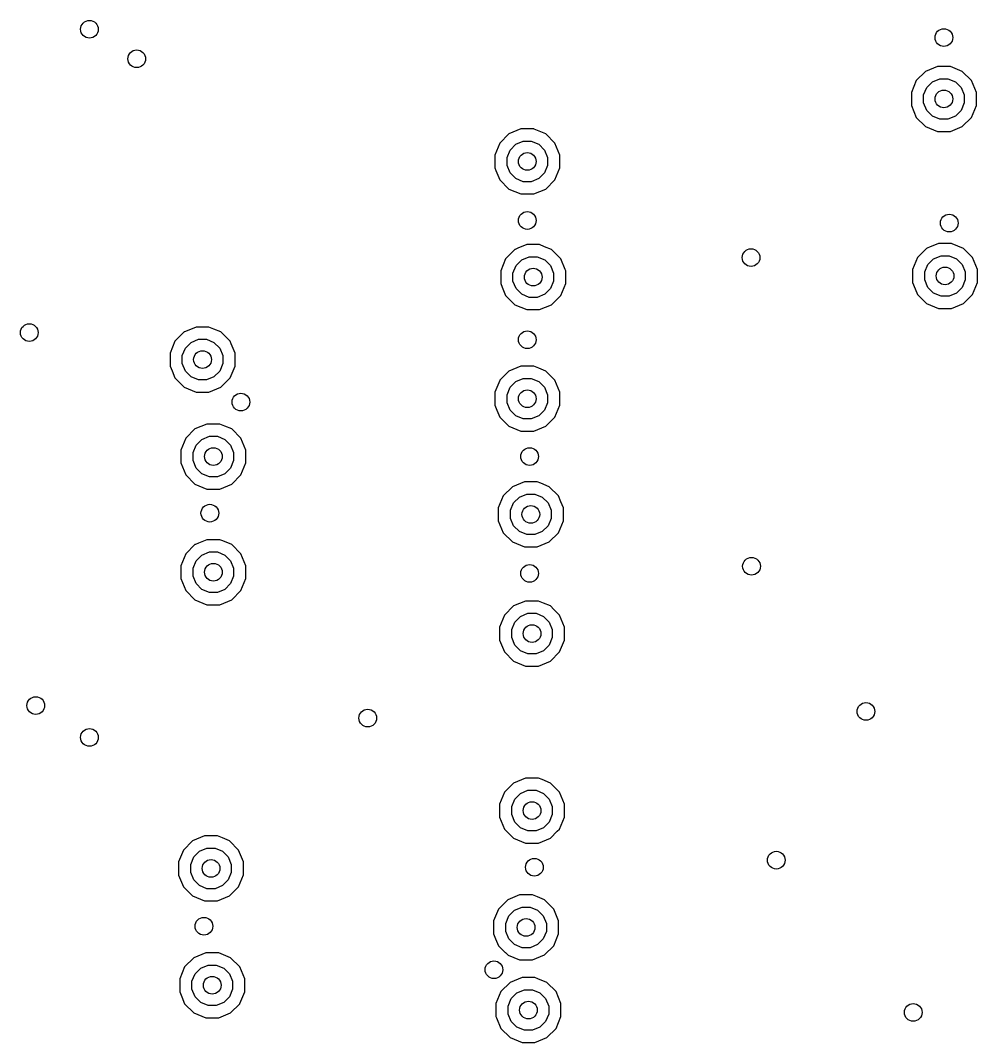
# Model space of a CAD drawing. Extents: x 114.9 to 199.6, y -137.1 to -76.7.
# Drawn here: x 178.35 to 186.47, y -116.18 to -107.51 of the extents above; entities that cross this region are included whole.
import ezdxf

# ---------------------------------------------------------------- set-up
doc = ezdxf.new("R2010")
doc.units = 0
doc.layers.add('BLACK', color=7, linetype='CONTINUOUS')

msp = doc.modelspace()

# ---------------------------------------------------------------- linework, layer by layer
at = {"layer": 'BLACK', "linetype": 'CONTINUOUS'}
for p, q in [((186.125198, -107.9045), (186.02394, -107.946444)), ((186.1252, -107.9045), (186.125198, -107.9045)), ((186.2348, -107.9045), (186.1252, -107.9045)), ((186.234801, -107.9045), (186.2348, -107.9045)), ((186.276744, -107.921874), (186.234801, -107.9045)), ((186.02394, -107.946444), (185.946444, -108.02394)), ((186.336058, -107.946443), (186.276744, -107.921874)), ((186.336059, -107.946444), (186.336058, -107.946443)), ((186.336061, -107.946445), (186.336059, -107.946444)), ((186.413555, -108.023939), (186.336061, -107.946445)), ((185.946444, -108.02394), (185.9045, -108.125198)), ((186.008363, -108.145859), (186.034493, -108.082775)), ((186.034493, -108.082775), (186.082775, -108.034493)), ((186.082775, -108.034493), (186.145859, -108.008363)), ((186.145859, -108.008363), (186.214141, -108.008363)), ((186.214141, -108.008363), (186.277225, -108.034493)), ((186.277225, -108.034493), (186.325507, -108.082775)), ((186.325507, -108.082775), (186.351637, -108.145859)), ((186.413555, -108.02394), (186.413555, -108.023939)), ((186.413557, -108.023942), (186.413555, -108.02394)), ((186.4555, -108.1252), (186.413557, -108.023942)), ((185.9045, -108.125198), (185.9045, -108.1252)), ((185.9045, -108.1252), (185.9045, -108.2348)), ((186.008363, -108.214141), (186.008363, -108.145859)), ((186.351637, -108.145859), (186.351637, -108.214141)), ((186.4555, -108.195198), (186.4555, -108.1252)), ((185.9045, -108.2348), (185.946443, -108.336058)), ((186.034493, -108.277225), (186.008363, -108.214141)), ((186.351637, -108.214141), (186.325507, -108.277225)), ((186.413557, -108.336058), (186.4555, -108.2348)), ((186.4555, -108.2348), (186.4555, -108.195198)), ((185.946443, -108.336058), (185.946444, -108.336059)), ((185.946444, -108.336059), (185.946445, -108.336061)), ((185.946445, -108.336061), (186.023939, -108.413555)), ((186.082775, -108.325507), (186.034493, -108.277225)), ((186.145859, -108.351637), (186.082775, -108.325507)), ((186.277225, -108.325507), (186.214141, -108.351637)), ((186.325507, -108.277225), (186.277225, -108.325507)), ((186.336061, -108.413555), (186.413555, -108.336061)), ((186.413555, -108.33606), (186.413557, -108.336058)), ((186.413555, -108.336061), (186.413555, -108.33606)), ((186.023939, -108.413555), (186.02394, -108.413555)), ((186.02394, -108.413555), (186.023942, -108.413557)), ((186.023942, -108.413557), (186.1252, -108.4555)), ((186.214141, -108.351637), (186.145859, -108.351637)), ((186.2348, -108.4555), (186.336058, -108.413557)), ((186.336058, -108.413557), (186.33606, -108.413555)), ((186.33606, -108.413555), (186.336061, -108.413555)), ((182.49394, -108.476444), (182.416444, -108.55394)), ((182.595198, -108.4345), (182.49394, -108.476444)), ((182.5952, -108.4345), (182.595198, -108.4345)), ((182.7048, -108.4345), (182.5952, -108.4345)), ((182.704801, -108.4345), (182.7048, -108.4345)), ((182.709496, -108.436445), (182.704801, -108.4345)), ((182.806058, -108.476443), (182.709496, -108.436445)), ((182.806059, -108.476444), (182.806058, -108.476443)), ((182.806061, -108.476445), (182.806059, -108.476444)), ((182.883555, -108.553939), (182.806061, -108.476445)), ((186.1252, -108.4555), (186.125202, -108.4555)), ((186.125202, -108.4555), (186.234798, -108.4555)), ((186.234798, -108.4555), (186.2348, -108.4555)), ((182.416444, -108.55394), (182.3745, -108.655198)), ((182.504493, -108.612775), (182.552775, -108.564493)), ((182.552775, -108.564493), (182.615859, -108.538363)), ((182.615859, -108.538363), (182.684141, -108.538363)), ((182.684141, -108.538363), (182.747225, -108.564493)), ((182.747225, -108.564493), (182.795507, -108.612775)), ((182.883555, -108.55394), (182.883555, -108.553939)), ((182.883557, -108.553942), (182.883555, -108.55394)), ((182.9255, -108.6552), (182.883557, -108.553942)), ((182.3745, -108.655198), (182.3745, -108.764801)), ((182.478363, -108.675859), (182.504493, -108.612775)), ((182.478363, -108.744141), (182.478363, -108.675859)), ((182.795507, -108.612775), (182.821637, -108.675859)), ((182.821637, -108.675859), (182.821637, -108.744141)), ((182.9255, -108.7648), (182.9255, -108.6552)), ((182.3745, -108.764801), (182.383431, -108.786361)), ((182.504493, -108.807225), (182.478363, -108.744141)), ((182.821637, -108.744141), (182.795507, -108.807225)), ((182.883557, -108.866058), (182.9255, -108.7648)), ((182.383431, -108.786361), (182.416443, -108.866058)), ((182.552775, -108.855507), (182.504493, -108.807225)), ((182.615859, -108.881637), (182.552775, -108.855507)), ((182.747225, -108.855507), (182.684141, -108.881637)), ((182.795507, -108.807225), (182.747225, -108.855507)), ((182.416443, -108.866058), (182.416444, -108.866059)), ((182.416444, -108.866059), (182.416445, -108.866061)), ((182.416445, -108.866061), (182.493939, -108.943555)), ((182.493939, -108.943555), (182.49394, -108.943555)), ((182.49394, -108.943555), (182.493942, -108.943557)), ((182.493942, -108.943557), (182.5952, -108.9855)), ((182.684141, -108.881637), (182.615859, -108.881637)), ((182.7048, -108.9855), (182.806058, -108.943557)), ((182.806058, -108.943557), (182.80606, -108.943555)), ((182.80606, -108.943555), (182.806061, -108.943555)), ((182.806061, -108.943555), (182.883555, -108.866061)), ((182.883555, -108.86606), (182.883557, -108.866058)), ((182.883555, -108.866061), (182.883555, -108.86606)), ((182.5952, -108.9855), (182.595202, -108.9855)), ((182.595202, -108.9855), (182.704798, -108.9855)), ((182.704798, -108.9855), (182.7048, -108.9855)), ((182.54394, -109.456444), (182.466444, -109.53394)), ((182.548276, -109.454648), (182.54394, -109.456444)), ((182.570363, -109.445499), (182.548276, -109.454648)), ((182.645198, -109.4145), (182.570363, -109.445499)), ((182.6452, -109.4145), (182.645198, -109.4145)), ((182.7548, -109.4145), (182.6452, -109.4145)), ((182.754801, -109.4145), (182.7548, -109.4145)), ((182.796744, -109.431874), (182.754801, -109.4145)), ((182.856058, -109.456443), (182.796744, -109.431874)), ((182.856059, -109.456444), (182.856058, -109.456443)), ((182.856061, -109.456445), (182.856059, -109.456444)), ((182.933555, -109.533939), (182.856061, -109.456445)), ((186.03394, -109.446444), (185.956444, -109.52394)), ((186.043609, -109.442439), (186.03394, -109.446444)), ((186.058084, -109.436443), (186.043609, -109.442439)), ((186.135198, -109.4045), (186.058084, -109.436443)), ((186.1352, -109.4045), (186.135198, -109.4045)), ((186.2448, -109.4045), (186.1352, -109.4045)), ((186.244801, -109.4045), (186.2448, -109.4045)), ((186.251664, -109.407343), (186.244801, -109.4045)), ((186.346058, -109.446443), (186.251664, -109.407343)), ((186.346059, -109.446444), (186.346058, -109.446443)), ((186.346061, -109.446445), (186.346059, -109.446444)), ((186.423555, -109.523939), (186.346061, -109.446445)), ((182.466444, -109.53394), (182.4245, -109.635198)), ((182.554493, -109.592775), (182.602775, -109.544493)), ((182.602775, -109.544493), (182.665859, -109.518363)), ((182.665859, -109.518363), (182.734141, -109.518363)), ((182.734141, -109.518363), (182.797225, -109.544493)), ((182.797225, -109.544493), (182.845507, -109.592775)), ((182.933555, -109.53394), (182.933555, -109.533939)), ((182.933557, -109.533942), (182.933555, -109.53394)), ((182.971357, -109.625198), (182.933557, -109.533942)), ((185.956444, -109.52394), (185.9145, -109.625198)), ((186.044493, -109.582775), (186.092775, -109.534493)), ((186.092775, -109.534493), (186.155859, -109.508363)), ((186.155859, -109.508363), (186.224141, -109.508363)), ((186.224141, -109.508363), (186.287225, -109.534493)), ((186.287225, -109.534493), (186.335507, -109.582775)), ((186.423555, -109.52394), (186.423555, -109.523939)), ((186.423557, -109.523942), (186.423555, -109.52394)), ((186.4655, -109.6252), (186.423557, -109.523942)), ((182.4245, -109.635198), (182.4245, -109.744801)), ((182.528363, -109.655859), (182.554493, -109.592775)), ((182.845507, -109.592775), (182.871637, -109.655859)), ((182.9755, -109.6352), (182.971357, -109.625198)), ((182.9755, -109.7448), (182.9755, -109.6352)), ((185.9145, -109.625198), (185.9145, -109.734801)), ((186.018363, -109.645859), (186.044493, -109.582775)), ((186.335507, -109.582775), (186.361637, -109.645859)), ((186.4655, -109.665198), (186.4655, -109.6252)), ((182.528363, -109.724141), (182.528363, -109.655859)), ((182.554493, -109.787225), (182.528363, -109.724141)), ((182.871637, -109.724141), (182.845507, -109.787225)), ((182.871637, -109.655859), (182.871637, -109.724141)), ((186.018363, -109.714141), (186.018363, -109.645859)), ((186.044493, -109.777225), (186.018363, -109.714141)), ((186.361637, -109.714141), (186.335507, -109.777225)), ((186.361637, -109.645859), (186.361637, -109.714141)), ((186.4655, -109.7348), (186.4655, -109.665198)), ((182.4245, -109.744801), (182.436927, -109.774801)), ((182.436927, -109.774801), (182.466443, -109.846058)), ((182.602775, -109.835507), (182.554493, -109.787225)), ((182.845507, -109.787225), (182.797225, -109.835507)), ((182.933557, -109.846058), (182.9755, -109.7448)), ((185.9145, -109.734801), (185.922685, -109.754561)), ((185.922685, -109.754561), (185.956443, -109.836058)), ((186.092775, -109.825507), (186.044493, -109.777225)), ((186.335507, -109.777225), (186.287225, -109.825507)), ((186.423557, -109.836058), (186.4655, -109.7348)), ((182.466443, -109.846058), (182.466444, -109.846059)), ((182.466444, -109.846059), (182.466445, -109.846061)), ((182.466445, -109.846061), (182.543939, -109.923555)), ((182.665859, -109.861637), (182.602775, -109.835507)), ((182.734141, -109.861637), (182.665859, -109.861637)), ((182.797225, -109.835507), (182.734141, -109.861637)), ((182.856061, -109.923555), (182.933555, -109.846061)), ((182.933555, -109.84606), (182.933557, -109.846058)), ((182.933555, -109.846061), (182.933555, -109.84606)), ((185.956443, -109.836058), (185.956444, -109.836059)), ((185.956444, -109.836059), (185.956445, -109.836061)), ((185.956445, -109.836061), (186.033939, -109.913555)), ((186.155859, -109.851637), (186.092775, -109.825507)), ((186.224141, -109.851637), (186.155859, -109.851637)), ((186.287225, -109.825507), (186.224141, -109.851637)), ((186.346061, -109.913555), (186.423555, -109.836061)), ((186.423555, -109.83606), (186.423557, -109.836058)), ((186.423555, -109.836061), (186.423555, -109.83606)), ((182.543939, -109.923555), (182.54394, -109.923555)), ((182.54394, -109.923555), (182.543942, -109.923557)), ((182.543942, -109.923557), (182.6452, -109.9655)), ((182.6452, -109.9655), (182.645202, -109.9655)), ((182.645202, -109.9655), (182.754798, -109.9655)), ((182.754798, -109.9655), (182.7548, -109.9655)), ((182.7548, -109.9655), (182.856058, -109.923557)), ((182.856058, -109.923557), (182.85606, -109.923555)), ((182.85606, -109.923555), (182.856061, -109.923555)), ((186.033939, -109.913555), (186.03394, -109.913555)), ((186.03394, -109.913555), (186.033942, -109.913557)), ((186.033942, -109.913557), (186.1352, -109.9555)), ((186.1352, -109.9555), (186.135202, -109.9555)), ((186.135202, -109.9555), (186.244798, -109.9555)), ((186.244798, -109.9555), (186.2448, -109.9555)), ((186.2448, -109.9555), (186.346058, -109.913557)), ((186.346058, -109.913557), (186.34606, -109.913555)), ((186.34606, -109.913555), (186.346061, -109.913555)), ((179.741794, -110.154841), (179.664298, -110.232337)), ((179.743972, -110.153939), (179.741794, -110.154841)), ((179.768695, -110.143698), (179.743972, -110.153939)), ((179.843052, -110.112897), (179.768695, -110.143698)), ((179.843054, -110.112897), (179.843052, -110.112897)), ((179.952654, -110.112897), (179.843054, -110.112897)), ((179.952655, -110.112897), (179.952654, -110.112897)), ((179.994598, -110.130271), (179.952655, -110.112897)), ((180.053912, -110.15484), (179.994598, -110.130271)), ((180.053913, -110.154841), (180.053912, -110.15484)), ((180.053915, -110.154842), (180.053913, -110.154841)), ((180.13141, -110.232337), (180.053915, -110.154842)), ((179.664298, -110.232337), (179.622354, -110.333595)), ((179.752347, -110.291172), (179.800629, -110.24289)), ((179.800629, -110.24289), (179.863713, -110.21676)), ((179.863713, -110.21676), (179.931995, -110.21676)), ((179.931995, -110.21676), (179.995079, -110.24289)), ((179.995079, -110.24289), (180.043361, -110.291172)), ((180.13141, -110.232338), (180.13141, -110.232337)), ((180.131411, -110.232339), (180.13141, -110.232338)), ((180.14088, -110.255198), (180.131411, -110.232339)), ((179.622354, -110.333595), (179.622354, -110.443198)), ((179.726217, -110.354256), (179.752347, -110.291172)), ((180.043361, -110.291172), (180.069491, -110.354256)), ((180.173354, -110.333597), (180.14088, -110.255198)), ((180.173354, -110.443197), (180.173354, -110.333597)), ((179.726217, -110.422538), (179.726217, -110.354256)), ((180.069491, -110.354256), (180.069491, -110.422538)), ((179.622354, -110.443198), (179.639728, -110.485141)), ((179.639728, -110.485141), (179.664297, -110.544455)), ((179.752347, -110.485622), (179.726217, -110.422538)), ((179.800629, -110.533904), (179.752347, -110.485622)), ((180.043361, -110.485622), (179.995079, -110.533904)), ((180.069491, -110.422538), (180.043361, -110.485622)), ((180.131411, -110.544455), (180.173354, -110.443197)), ((182.49394, -110.486444), (182.416444, -110.56394)), ((182.595198, -110.4445), (182.49394, -110.486444)), ((182.5952, -110.4445), (182.595198, -110.4445)), ((182.7048, -110.4445), (182.5952, -110.4445)), ((182.704801, -110.4445), (182.7048, -110.4445)), ((182.746744, -110.461874), (182.704801, -110.4445)), ((182.806058, -110.486443), (182.746744, -110.461874)), ((182.806059, -110.486444), (182.806058, -110.486443)), ((182.806061, -110.486445), (182.806059, -110.486444)), ((182.883555, -110.563939), (182.806061, -110.486445)), ((179.664297, -110.544455), (179.664298, -110.544456)), ((179.664298, -110.544456), (179.664299, -110.544458)), ((179.664299, -110.544458), (179.741793, -110.621952)), ((179.863713, -110.560034), (179.800629, -110.533904)), ((179.931995, -110.560034), (179.863713, -110.560034)), ((179.995079, -110.533904), (179.931995, -110.560034)), ((180.053912, -110.621954), (180.090367, -110.585499)), ((180.090367, -110.585499), (180.131409, -110.544458)), ((180.131409, -110.544457), (180.131411, -110.544455)), ((180.131409, -110.544458), (180.131409, -110.544457)), ((182.416028, -110.564944), (182.3745, -110.665198)), ((182.416443, -110.563942), (182.416028, -110.564944)), ((182.416444, -110.56394), (182.416443, -110.563941)), ((182.416443, -110.563941), (182.416443, -110.563942)), ((182.504493, -110.622775), (182.552775, -110.574493)), ((182.552775, -110.574493), (182.615859, -110.548363)), ((182.615859, -110.548363), (182.684141, -110.548363)), ((182.684141, -110.548363), (182.747225, -110.574493)), ((182.747225, -110.574493), (182.795507, -110.622775)), ((182.883555, -110.56394), (182.883555, -110.563939)), ((182.883557, -110.563942), (182.883555, -110.56394)), ((182.9255, -110.6652), (182.883557, -110.563942)), ((179.741793, -110.621952), (179.741794, -110.621952)), ((179.741794, -110.621952), (179.741796, -110.621954)), ((179.741796, -110.621954), (179.843054, -110.663897)), ((179.843054, -110.663897), (179.843056, -110.663897)), ((179.843056, -110.663897), (179.952652, -110.663897)), ((179.952652, -110.663897), (179.952654, -110.663897)), ((179.952654, -110.663897), (180.053912, -110.621954)), ((182.3745, -110.665198), (182.3745, -110.774801)), ((182.478363, -110.685859), (182.504493, -110.622775)), ((182.795507, -110.622775), (182.821637, -110.685859)), ((182.9255, -110.7748), (182.9255, -110.6652)), ((182.478363, -110.754141), (182.478363, -110.685859)), ((182.504493, -110.817225), (182.478363, -110.754141)), ((182.821637, -110.754141), (182.795507, -110.817225)), ((182.821637, -110.685859), (182.821637, -110.754141)), ((182.3745, -110.774801), (182.391874, -110.816744)), ((182.391874, -110.816744), (182.416443, -110.876058)), ((182.552775, -110.865507), (182.504493, -110.817225)), ((182.795507, -110.817225), (182.747225, -110.865507)), ((182.883557, -110.876058), (182.9255, -110.7748)), ((179.935198, -110.9345), (179.83394, -110.976444)), ((179.9352, -110.9345), (179.935198, -110.9345)), ((180.0448, -110.9345), (179.9352, -110.9345)), ((180.044801, -110.9345), (180.0448, -110.9345)), ((180.086744, -110.951874), (180.044801, -110.9345)), ((182.416443, -110.876058), (182.416444, -110.876059)), ((182.416444, -110.876059), (182.416445, -110.876061)), ((182.416445, -110.876061), (182.493939, -110.953555)), ((182.615859, -110.891637), (182.552775, -110.865507)), ((182.684141, -110.891637), (182.615859, -110.891637)), ((182.747225, -110.865507), (182.684141, -110.891637)), ((182.806061, -110.953555), (182.883555, -110.876061)), ((182.883555, -110.87606), (182.883557, -110.876058)), ((182.883555, -110.876061), (182.883555, -110.87606)), ((179.83394, -110.976444), (179.756444, -111.05394)), ((180.146058, -110.976443), (180.086744, -110.951874)), ((180.146059, -110.976444), (180.146058, -110.976443)), ((180.146061, -110.976445), (180.146059, -110.976444)), ((180.223555, -111.053939), (180.146061, -110.976445)), ((182.493939, -110.953555), (182.49394, -110.953555)), ((182.49394, -110.953555), (182.493942, -110.953557)), ((182.493942, -110.953557), (182.5952, -110.9955)), ((182.5952, -110.9955), (182.595202, -110.9955)), ((182.595202, -110.9955), (182.704798, -110.9955)), ((182.704798, -110.9955), (182.7048, -110.9955)), ((182.7048, -110.9955), (182.806058, -110.953557)), ((182.806058, -110.953557), (182.80606, -110.953555)), ((182.80606, -110.953555), (182.806061, -110.953555)), ((179.756444, -111.05394), (179.7145, -111.155198)), ((179.818363, -111.175859), (179.844493, -111.112775)), ((179.844493, -111.112775), (179.892775, -111.064493)), ((179.892775, -111.064493), (179.955859, -111.038363)), ((179.955859, -111.038363), (180.024141, -111.038363)), ((180.024141, -111.038363), (180.087225, -111.064493)), ((180.087225, -111.064493), (180.135507, -111.112775)), ((180.135507, -111.112775), (180.161637, -111.175859)), ((180.223555, -111.05394), (180.223555, -111.053939)), ((180.223557, -111.053942), (180.223555, -111.05394)), ((180.2655, -111.1552), (180.223557, -111.053942)), ((179.7145, -111.155198), (179.7145, -111.1552)), ((179.7145, -111.1552), (179.7145, -111.2648)), ((179.818363, -111.244141), (179.818363, -111.175859)), ((180.161637, -111.175859), (180.161637, -111.244141)), ((180.2655, -111.2648), (180.2655, -111.1552)), ((179.7145, -111.2648), (179.756443, -111.366058)), ((179.844493, -111.307225), (179.818363, -111.244141)), ((180.161637, -111.244141), (180.135507, -111.307225)), ((180.223557, -111.366058), (180.2655, -111.2648)), ((179.756443, -111.366058), (179.756444, -111.366059)), ((179.756444, -111.366059), (179.756445, -111.366061)), ((179.756445, -111.366061), (179.833939, -111.443555)), ((179.892775, -111.355507), (179.844493, -111.307225)), ((179.955859, -111.381637), (179.892775, -111.355507)), ((180.087225, -111.355507), (180.024141, -111.381637)), ((180.135507, -111.307225), (180.087225, -111.355507)), ((180.146061, -111.443555), (180.223555, -111.366061)), ((180.223555, -111.36606), (180.223557, -111.366058)), ((180.223555, -111.366061), (180.223555, -111.36606)), ((179.833939, -111.443555), (179.83394, -111.443555)), ((179.83394, -111.443555), (179.833942, -111.443557)), ((179.833942, -111.443557), (179.9352, -111.4855)), ((180.024141, -111.381637), (179.955859, -111.381637)), ((180.0448, -111.4855), (180.146058, -111.443557)), ((180.146058, -111.443557), (180.14606, -111.443555)), ((180.14606, -111.443555), (180.146061, -111.443555)), ((182.625198, -111.4245), (182.52394, -111.466444)), ((182.6252, -111.4245), (182.625198, -111.4245)), ((182.7348, -111.4245), (182.6252, -111.4245)), ((182.734801, -111.4245), (182.7348, -111.4245)), ((182.763633, -111.436443), (182.734801, -111.4245)), ((182.836058, -111.466443), (182.763633, -111.436443)), ((179.9352, -111.4855), (179.935202, -111.4855)), ((179.935202, -111.4855), (180.044798, -111.4855)), ((180.044798, -111.4855), (180.0448, -111.4855)), ((182.446444, -111.54394), (182.4045, -111.645198)), ((182.52394, -111.466444), (182.446444, -111.54394)), ((182.582775, -111.554493), (182.645859, -111.528363)), ((182.645859, -111.528363), (182.714141, -111.528363)), ((182.714141, -111.528363), (182.777225, -111.554493)), ((182.836059, -111.466444), (182.836058, -111.466443)), ((182.836061, -111.466445), (182.836059, -111.466444)), ((182.913555, -111.543939), (182.836061, -111.466445)), ((182.913555, -111.54394), (182.913555, -111.543939)), ((182.913557, -111.543942), (182.913555, -111.54394)), ((182.934788, -111.595198), (182.913557, -111.543942)), ((182.508363, -111.665859), (182.534493, -111.602775)), ((182.534493, -111.602775), (182.582775, -111.554493)), ((182.777225, -111.554493), (182.825507, -111.602775)), ((182.825507, -111.602775), (182.851637, -111.665859)), ((182.9555, -111.6452), (182.934788, -111.595198)), ((182.4045, -111.645198), (182.4045, -111.6452)), ((182.4045, -111.6452), (182.4045, -111.7548)), ((182.508363, -111.734141), (182.508363, -111.665859)), ((182.851637, -111.665859), (182.851637, -111.734141)), ((182.9555, -111.7548), (182.9555, -111.6452)), ((182.4045, -111.7548), (182.446443, -111.856058)), ((182.534493, -111.797225), (182.508363, -111.734141)), ((182.582775, -111.845507), (182.534493, -111.797225)), ((182.825507, -111.797225), (182.777225, -111.845507)), ((182.851637, -111.734141), (182.825507, -111.797225)), ((182.913557, -111.856058), (182.9555, -111.7548)), ((182.446443, -111.856058), (182.446444, -111.856059)), ((182.446444, -111.856059), (182.446445, -111.856061)), ((182.446445, -111.856061), (182.523939, -111.933555)), ((182.645859, -111.871637), (182.582775, -111.845507)), ((182.714141, -111.871637), (182.645859, -111.871637)), ((182.777225, -111.845507), (182.714141, -111.871637)), ((182.836061, -111.933555), (182.913555, -111.856061)), ((182.913555, -111.85606), (182.913557, -111.856058)), ((182.913555, -111.856061), (182.913555, -111.85606)), ((179.83394, -111.956444), (179.756444, -112.03394)), ((179.838276, -111.954648), (179.83394, -111.956444)), ((179.864706, -111.9437), (179.838276, -111.954648)), ((179.935198, -111.9145), (179.864706, -111.9437)), ((179.9352, -111.9145), (179.935198, -111.9145)), ((180.0448, -111.9145), (179.9352, -111.9145)), ((180.044801, -111.9145), (180.0448, -111.9145)), ((180.071354, -111.925499), (180.044801, -111.9145)), ((180.146058, -111.956443), (180.071354, -111.925499)), ((180.146059, -111.956444), (180.146058, -111.956443)), ((180.146061, -111.956445), (180.146059, -111.956444)), ((180.223555, -112.033939), (180.146061, -111.956445)), ((182.523939, -111.933555), (182.52394, -111.933555)), ((182.52394, -111.933555), (182.523942, -111.933557)), ((182.523942, -111.933557), (182.6252, -111.9755)), ((182.6252, -111.9755), (182.625202, -111.9755)), ((182.625202, -111.9755), (182.734798, -111.9755)), ((182.734798, -111.9755), (182.7348, -111.9755)), ((182.7348, -111.9755), (182.836058, -111.933557)), ((182.836058, -111.933557), (182.83606, -111.933555)), ((182.83606, -111.933555), (182.836061, -111.933555)), ((179.756444, -112.03394), (179.7145, -112.135198)), ((179.844493, -112.092775), (179.892775, -112.044493)), ((179.892775, -112.044493), (179.955859, -112.018363)), ((179.955859, -112.018363), (180.024141, -112.018363)), ((180.024141, -112.018363), (180.087225, -112.044493)), ((180.087225, -112.044493), (180.135507, -112.092775)), ((180.223555, -112.03394), (180.223555, -112.033939)), ((180.223557, -112.033942), (180.223555, -112.03394)), ((180.2655, -112.1352), (180.223557, -112.033942)), ((179.7145, -112.135198), (179.7145, -112.1352)), ((179.7145, -112.1352), (179.7145, -112.2448)), ((179.818363, -112.155859), (179.844493, -112.092775)), ((180.135507, -112.092775), (180.161637, -112.155859)), ((180.2655, -112.2448), (180.2655, -112.1352)), ((179.818363, -112.224141), (179.818363, -112.155859)), ((179.844493, -112.287225), (179.818363, -112.224141)), ((180.161637, -112.224141), (180.135507, -112.287225)), ((180.161637, -112.155859), (180.161637, -112.224141)), ((179.7145, -112.2448), (179.756443, -112.346058)), ((179.892775, -112.335507), (179.844493, -112.287225)), ((180.135507, -112.287225), (180.087225, -112.335507)), ((180.223557, -112.346058), (180.2655, -112.2448)), ((179.756443, -112.346058), (179.756444, -112.346059)), ((179.756444, -112.346059), (179.756445, -112.346061)), ((179.756445, -112.346061), (179.833939, -112.423555)), ((179.955859, -112.361637), (179.892775, -112.335507)), ((180.024141, -112.361637), (179.955859, -112.361637)), ((180.087225, -112.335507), (180.024141, -112.361637)), ((180.146061, -112.423555), (180.223555, -112.346061)), ((180.223555, -112.34606), (180.223557, -112.346058)), ((180.223555, -112.346061), (180.223555, -112.34606)), ((179.833939, -112.423555), (179.83394, -112.423555)), ((179.83394, -112.423555), (179.833942, -112.423557)), ((179.833942, -112.423557), (179.9352, -112.4655)), ((179.9352, -112.4655), (179.935202, -112.4655)), ((179.935202, -112.4655), (180.044798, -112.4655)), ((180.044798, -112.4655), (180.0448, -112.4655)), ((180.0448, -112.4655), (180.146058, -112.423557)), ((180.146058, -112.423557), (180.14606, -112.423555)), ((180.14606, -112.423555), (180.146061, -112.423555)), ((182.53394, -112.476444), (182.456444, -112.55394)), ((182.635198, -112.4345), (182.53394, -112.476444)), ((182.6352, -112.4345), (182.635198, -112.4345)), ((182.7448, -112.4345), (182.6352, -112.4345)), ((182.744801, -112.4345), (182.7448, -112.4345)), ((182.786744, -112.451874), (182.744801, -112.4345)), ((182.846058, -112.476443), (182.786744, -112.451874)), ((182.846059, -112.476444), (182.846058, -112.476443)), ((182.846061, -112.476445), (182.846059, -112.476444)), ((182.874814, -112.505198), (182.846061, -112.476445)), ((182.456444, -112.55394), (182.4145, -112.655198)), ((182.544493, -112.612775), (182.592775, -112.564493)), ((182.592775, -112.564493), (182.655859, -112.538363)), ((182.655859, -112.538363), (182.724141, -112.538363)), ((182.724141, -112.538363), (182.787225, -112.564493)), ((182.787225, -112.564493), (182.835507, -112.612775)), ((182.923555, -112.553939), (182.874814, -112.505198)), ((182.923555, -112.55394), (182.923555, -112.553939)), ((182.923557, -112.553942), (182.923555, -112.55394)), ((182.9655, -112.6552), (182.923557, -112.553942)), ((182.4145, -112.655198), (182.4145, -112.764801)), ((182.518363, -112.675859), (182.544493, -112.612775)), ((182.835507, -112.612775), (182.861637, -112.675859)), ((182.9655, -112.7648), (182.9655, -112.6552)), ((182.518363, -112.744141), (182.518363, -112.675859)), ((182.544493, -112.807225), (182.518363, -112.744141)), ((182.861637, -112.744141), (182.835507, -112.807225)), ((182.861637, -112.675859), (182.861637, -112.744141)), ((182.4145, -112.764801), (182.423431, -112.786361)), ((182.423431, -112.786361), (182.456443, -112.866058)), ((182.592775, -112.855507), (182.544493, -112.807225)), ((182.835507, -112.807225), (182.787225, -112.855507)), ((182.923557, -112.866058), (182.9655, -112.7648)), ((182.456443, -112.866058), (182.456444, -112.866059)), ((182.456444, -112.866059), (182.456445, -112.866061)), ((182.456445, -112.866061), (182.533939, -112.943555)), ((182.655859, -112.881637), (182.592775, -112.855507)), ((182.724141, -112.881637), (182.655859, -112.881637)), ((182.787225, -112.855507), (182.724141, -112.881637)), ((182.846061, -112.943555), (182.923555, -112.866061)), ((182.923555, -112.86606), (182.923557, -112.866058)), ((182.923555, -112.866061), (182.923555, -112.86606)), ((182.533939, -112.943555), (182.53394, -112.943555)), ((182.53394, -112.943555), (182.533942, -112.943557)), ((182.533942, -112.943557), (182.6352, -112.9855)), ((182.6352, -112.9855), (182.635202, -112.9855)), ((182.635202, -112.9855), (182.744798, -112.9855)), ((182.744798, -112.9855), (182.7448, -112.9855)), ((182.7448, -112.9855), (182.846058, -112.943557)), ((182.846058, -112.943557), (182.84606, -112.943555)), ((182.84606, -112.943555), (182.846061, -112.943555)), ((182.635198, -113.9345), (182.53394, -113.976444)), ((182.6352, -113.9345), (182.635198, -113.9345)), ((182.7448, -113.9345), (182.6352, -113.9345)), ((182.744801, -113.9345), (182.7448, -113.9345)), ((182.775115, -113.947057), (182.744801, -113.9345)), ((182.846058, -113.976443), (182.775115, -113.947057)), ((182.456444, -114.05394), (182.4145, -114.155198)), ((182.53394, -113.976444), (182.456444, -114.05394)), ((182.592775, -114.064493), (182.655859, -114.038363)), ((182.655859, -114.038363), (182.724141, -114.038363)), ((182.724141, -114.038363), (182.787225, -114.064493)), ((182.846059, -113.976444), (182.846058, -113.976443)), ((182.846061, -113.976445), (182.846059, -113.976444)), ((182.923555, -114.053939), (182.846061, -113.976445)), ((182.923555, -114.05394), (182.923555, -114.053939)), ((182.923557, -114.053942), (182.923555, -114.05394)), ((182.9655, -114.1552), (182.923557, -114.053942)), ((182.518363, -114.175859), (182.544493, -114.112775)), ((182.544493, -114.112775), (182.592775, -114.064493)), ((182.787225, -114.064493), (182.835507, -114.112775)), ((182.835507, -114.112775), (182.861637, -114.175859)), ((182.4145, -114.155198), (182.4145, -114.1552)), ((182.4145, -114.1552), (182.4145, -114.2648)), ((182.518363, -114.244141), (182.518363, -114.175859)), ((182.861637, -114.175859), (182.861637, -114.244141)), ((182.9655, -114.2648), (182.9655, -114.1552)), ((182.4145, -114.2648), (182.456443, -114.366058)), ((182.544493, -114.307225), (182.518363, -114.244141)), ((182.592775, -114.355507), (182.544493, -114.307225)), ((182.835507, -114.307225), (182.787225, -114.355507)), ((182.861637, -114.244141), (182.835507, -114.307225)), ((182.923557, -114.366058), (182.9655, -114.2648)), ((182.456443, -114.366058), (182.456444, -114.366059)), ((182.456444, -114.366059), (182.456445, -114.366061)), ((182.456445, -114.366061), (182.533939, -114.443555)), ((182.655859, -114.381637), (182.592775, -114.355507)), ((182.724141, -114.381637), (182.655859, -114.381637)), ((182.787225, -114.355507), (182.724141, -114.381637)), ((182.846061, -114.443555), (182.904418, -114.385198)), ((182.904418, -114.385198), (182.923555, -114.366061)), ((182.923555, -114.366059), (182.923557, -114.366058)), ((182.923555, -114.366061), (182.923555, -114.366059)), ((179.81394, -114.466444), (179.736444, -114.54394)), ((179.915198, -114.4245), (179.81394, -114.466444)), ((179.9152, -114.4245), (179.915198, -114.4245)), ((180.0248, -114.4245), (179.9152, -114.4245)), ((180.024801, -114.4245), (180.0248, -114.4245)), ((180.066744, -114.441874), (180.024801, -114.4245)), ((180.126058, -114.466443), (180.066744, -114.441874)), ((180.126059, -114.466444), (180.126058, -114.466443)), ((180.126061, -114.466445), (180.126059, -114.466444)), ((180.203555, -114.543939), (180.126061, -114.466445)), ((182.533939, -114.443555), (182.53394, -114.443555)), ((182.53394, -114.443555), (182.533942, -114.443557)), ((182.533942, -114.443557), (182.6352, -114.4855)), ((182.6352, -114.4855), (182.635202, -114.4855)), ((182.635202, -114.4855), (182.744798, -114.4855)), ((182.744798, -114.4855), (182.7448, -114.4855)), ((182.7448, -114.4855), (182.846058, -114.443557)), ((182.846058, -114.443557), (182.84606, -114.443555)), ((182.84606, -114.443555), (182.846061, -114.443555)), ((179.736444, -114.54394), (179.6945, -114.645198)), ((179.824493, -114.602775), (179.872775, -114.554493)), ((179.872775, -114.554493), (179.935859, -114.528363)), ((179.935859, -114.528363), (180.004141, -114.528363)), ((180.004141, -114.528363), (180.067225, -114.554493)), ((180.067225, -114.554493), (180.115507, -114.602775)), ((180.203555, -114.54394), (180.203555, -114.543939)), ((180.203557, -114.543942), (180.203555, -114.54394)), ((180.2455, -114.6452), (180.203557, -114.543942)), ((179.6945, -114.645198), (179.6945, -114.754801)), ((179.798363, -114.665859), (179.824493, -114.602775)), ((180.115507, -114.602775), (180.141637, -114.665859)), ((180.2455, -114.7548), (180.2455, -114.6452)), ((179.798363, -114.734141), (179.798363, -114.665859)), ((179.824493, -114.797225), (179.798363, -114.734141)), ((180.141637, -114.734141), (180.115507, -114.797225)), ((180.141637, -114.665859), (180.141637, -114.734141)), ((179.6945, -114.754801), (179.695594, -114.757442)), ((179.695594, -114.757442), (179.736443, -114.856058)), ((179.872775, -114.845507), (179.824493, -114.797225)), ((180.115507, -114.797225), (180.067225, -114.845507)), ((180.203557, -114.856058), (180.2455, -114.7548)), ((179.736443, -114.856058), (179.736444, -114.856059)), ((179.736444, -114.856059), (179.736445, -114.856061)), ((179.736445, -114.856061), (179.813939, -114.933555)), ((179.935859, -114.871637), (179.872775, -114.845507)), ((180.004141, -114.871637), (179.935859, -114.871637)), ((180.067225, -114.845507), (180.004141, -114.871637)), ((180.126061, -114.933555), (180.203555, -114.856061)), ((180.203555, -114.85606), (180.203557, -114.856058)), ((180.203555, -114.856061), (180.203555, -114.85606)), ((182.585198, -114.9245), (182.48394, -114.966444)), ((182.5852, -114.9245), (182.585198, -114.9245)), ((182.6948, -114.9245), (182.5852, -114.9245)), ((182.694801, -114.9245), (182.6948, -114.9245)), ((182.736744, -114.941874), (182.694801, -114.9245)), ((179.813939, -114.933555), (179.81394, -114.933555)), ((179.81394, -114.933555), (179.813942, -114.933557)), ((179.813942, -114.933557), (179.9152, -114.9755)), ((179.9152, -114.9755), (179.915202, -114.9755)), ((179.915202, -114.9755), (180.024798, -114.9755)), ((180.024798, -114.9755), (180.0248, -114.9755)), ((180.0248, -114.9755), (180.126058, -114.933557)), ((180.126058, -114.933557), (180.12606, -114.933555)), ((180.12606, -114.933555), (180.126061, -114.933555)), ((182.48394, -114.966444), (182.406444, -115.04394)), ((182.796058, -114.966443), (182.736744, -114.941874)), ((182.796059, -114.966444), (182.796058, -114.966443)), ((182.796061, -114.966445), (182.796059, -114.966444)), ((182.873555, -115.043939), (182.796061, -114.966445)), ((182.406444, -115.04394), (182.3645, -115.145198)), ((182.494493, -115.102775), (182.542775, -115.054493)), ((182.542775, -115.054493), (182.605859, -115.028363)), ((182.605859, -115.028363), (182.674141, -115.028363)), ((182.674141, -115.028363), (182.737225, -115.054493)), ((182.737225, -115.054493), (182.785507, -115.102775)), ((182.873555, -115.04394), (182.873555, -115.043939)), ((182.873557, -115.043942), (182.873555, -115.04394)), ((182.9155, -115.1452), (182.873557, -115.043942)), ((182.3645, -115.145198), (182.3645, -115.254801)), ((182.468363, -115.165859), (182.494493, -115.102775)), ((182.468363, -115.234141), (182.468363, -115.165859)), ((182.785507, -115.102775), (182.811637, -115.165859)), ((182.811637, -115.165859), (182.811637, -115.234141)), ((182.9155, -115.220706), (182.9155, -115.1452)), ((182.3645, -115.254801), (182.381874, -115.296744)), ((182.494493, -115.297225), (182.468363, -115.234141)), ((182.811637, -115.234141), (182.785507, -115.297225)), ((182.873557, -115.356058), (182.9155, -115.2548)), ((182.9155, -115.2548), (182.9155, -115.220706)), ((182.381874, -115.296744), (182.406443, -115.356058)), ((182.406443, -115.356058), (182.406444, -115.356059)), ((182.406444, -115.356059), (182.406445, -115.356061)), ((182.406445, -115.356061), (182.461731, -115.411347)), ((182.542775, -115.345507), (182.494493, -115.297225)), ((182.605859, -115.371637), (182.542775, -115.345507)), ((182.737225, -115.345507), (182.674141, -115.371637)), ((182.785507, -115.297225), (182.737225, -115.345507)), ((182.796061, -115.433555), (182.873555, -115.356061)), ((182.873555, -115.35606), (182.873557, -115.356058)), ((182.873555, -115.356061), (182.873555, -115.35606)), ((179.925198, -115.4145), (179.82394, -115.456444)), ((179.9252, -115.4145), (179.925198, -115.4145)), ((180.0348, -115.4145), (179.9252, -115.4145)), ((180.034801, -115.4145), (180.0348, -115.4145)), ((180.076, -115.431566), (180.034801, -115.4145)), ((180.136058, -115.456443), (180.076, -115.431566)), ((182.461731, -115.411347), (182.464671, -115.412565)), ((182.464671, -115.412565), (182.486879, -115.434773)), ((182.486879, -115.434773), (182.5852, -115.4755)), ((182.674141, -115.371637), (182.605859, -115.371637)), ((182.6948, -115.4755), (182.796058, -115.433557)), ((182.796058, -115.433557), (182.79606, -115.433555)), ((182.79606, -115.433555), (182.796061, -115.433555)), ((179.82394, -115.456444), (179.746444, -115.53394)), ((179.882775, -115.544493), (179.945859, -115.518363)), ((179.945859, -115.518363), (180.014141, -115.518363)), ((180.014141, -115.518363), (180.077225, -115.544493)), ((180.136059, -115.456444), (180.136058, -115.456443)), ((180.136061, -115.456445), (180.136059, -115.456444)), ((180.213555, -115.533939), (180.136061, -115.456445)), ((182.5852, -115.4755), (182.585202, -115.4755)), ((182.585202, -115.4755), (182.694798, -115.4755)), ((182.694798, -115.4755), (182.6948, -115.4755)), ((179.746444, -115.53394), (179.7045, -115.635198)), ((179.808363, -115.655859), (179.834493, -115.592775)), ((179.834493, -115.592775), (179.882775, -115.544493)), ((180.077225, -115.544493), (180.125507, -115.592775)), ((180.125507, -115.592775), (180.151637, -115.655859)), ((180.213555, -115.53394), (180.213555, -115.533939)), ((180.213557, -115.533942), (180.213555, -115.53394)), ((180.2555, -115.6352), (180.213557, -115.533942)), ((179.7045, -115.635198), (179.7045, -115.744801)), ((179.808363, -115.724141), (179.808363, -115.655859)), ((180.151637, -115.655859), (180.151637, -115.724141)), ((180.2555, -115.7448), (180.2555, -115.6352)), ((182.50394, -115.666444), (182.426444, -115.74394)), ((182.605198, -115.6245), (182.50394, -115.666444)), ((182.6052, -115.6245), (182.605198, -115.6245)), ((182.7148, -115.6245), (182.6052, -115.6245)), ((182.714801, -115.6245), (182.7148, -115.6245)), ((182.740627, -115.635198), (182.714801, -115.6245)), ((182.816058, -115.666443), (182.740627, -115.635198)), ((182.816059, -115.666444), (182.816058, -115.666443)), ((182.816061, -115.666445), (182.816059, -115.666444)), ((182.893555, -115.743939), (182.816061, -115.666445)), ((179.7045, -115.744801), (179.721874, -115.786744)), ((179.721874, -115.786744), (179.746443, -115.846058)), ((179.834493, -115.787225), (179.808363, -115.724141)), ((179.882775, -115.835507), (179.834493, -115.787225)), ((180.125507, -115.787225), (180.077225, -115.835507)), ((180.151637, -115.724141), (180.125507, -115.787225)), ((180.213913, -115.845198), (180.2555, -115.7448)), ((182.426444, -115.74394), (182.3845, -115.845198)), ((182.514493, -115.802775), (182.562775, -115.754493)), ((182.562775, -115.754493), (182.625859, -115.728363)), ((182.625859, -115.728363), (182.694141, -115.728363)), ((182.694141, -115.728363), (182.757225, -115.754493)), ((182.757225, -115.754493), (182.805507, -115.802775)), ((182.893555, -115.74394), (182.893555, -115.743939)), ((182.893557, -115.743942), (182.893555, -115.74394)), ((182.9355, -115.8452), (182.893557, -115.743942)), ((179.746443, -115.846058), (179.746444, -115.846059)), ((179.746444, -115.846059), (179.746445, -115.846061)), ((179.746445, -115.846061), (179.823939, -115.923555)), ((179.945859, -115.861637), (179.882775, -115.835507)), ((180.014141, -115.861637), (179.945859, -115.861637)), ((180.077225, -115.835507), (180.014141, -115.861637)), ((180.136061, -115.923555), (180.213555, -115.846061)), ((180.213555, -115.846061), (180.213556, -115.846059)), ((180.213556, -115.846059), (180.213557, -115.846058)), ((180.213557, -115.846058), (180.213913, -115.845198)), ((182.3845, -115.845198), (182.3845, -115.954801)), ((182.488363, -115.865859), (182.514493, -115.802775)), ((182.488363, -115.934141), (182.488363, -115.865859)), ((182.805507, -115.802775), (182.831637, -115.865859)), ((182.831637, -115.865859), (182.831637, -115.934141)), ((182.9355, -115.9548), (182.9355, -115.8452)), ((179.823939, -115.923555), (179.82394, -115.923555)), ((179.82394, -115.923555), (179.823942, -115.923557)), ((179.823942, -115.923557), (179.9252, -115.9655)), ((180.0348, -115.9655), (180.136058, -115.923557)), ((180.136058, -115.923557), (180.13606, -115.923555)), ((180.13606, -115.923555), (180.136061, -115.923555)), ((182.3845, -115.954801), (182.388932, -115.9655)), ((182.514493, -115.997225), (182.488363, -115.934141)), ((182.831637, -115.934141), (182.805507, -115.997225)), ((182.893557, -116.056058), (182.9355, -115.9548)), ((179.9252, -115.9655), (179.925202, -115.9655)), ((179.925202, -115.9655), (180.034798, -115.9655)), ((180.034798, -115.9655), (180.0348, -115.9655)), ((182.388932, -115.9655), (182.426443, -116.056058)), ((182.562775, -116.045507), (182.514493, -115.997225)), ((182.625859, -116.071637), (182.562775, -116.045507)), ((182.757225, -116.045507), (182.694141, -116.071637)), ((182.805507, -115.997225), (182.757225, -116.045507)), ((182.426443, -116.056058), (182.426444, -116.056059)), ((182.426444, -116.056059), (182.426445, -116.056061)), ((182.426445, -116.056061), (182.503939, -116.133555)), ((182.503939, -116.133555), (182.50394, -116.133555)), ((182.50394, -116.133555), (182.503942, -116.133557)), ((182.503942, -116.133557), (182.6052, -116.1755)), ((182.694141, -116.071637), (182.625859, -116.071637)), ((182.7148, -116.1755), (182.816058, -116.133557)), ((182.816058, -116.133557), (182.81606, -116.133555)), ((182.81606, -116.133555), (182.816061, -116.133555)), ((182.816061, -116.133555), (182.893555, -116.056061)), ((182.893555, -116.05606), (182.893557, -116.056058)), ((182.893555, -116.056061), (182.893555, -116.05606)), ((182.6052, -116.1755), (182.605202, -116.1755)), ((182.605202, -116.1755), (182.714798, -116.1755)), ((182.714798, -116.1755), (182.7148, -116.1755))]:
    msp.add_line(p, q, dxfattribs=at)
at = {"layer": 'BLACK'}
for centre in [(178.94, -107.59), (186.18, -107.66), (179.34, -107.84), (186.18, -108.18), (182.65, -108.71), (182.65, -109.21), (186.225416, -109.231393), (184.545797, -109.524876), (182.7, -109.69), (186.19, -109.68), (178.43, -110.16), (182.65, -110.22), (179.897854, -110.388397), (180.223, -110.748249), (182.65, -110.72), (179.99, -111.21), (182.67, -111.21), (179.96, -111.69), (182.68, -111.7), (184.55, -112.14), (179.99, -112.19), (182.67, -112.2), (182.69, -112.71), (178.485, -113.32), (181.298, -113.426), (185.52, -113.37), (178.94, -113.59), (182.69, -114.21), (184.76, -114.63), (179.97, -114.7), (182.71, -114.69), (179.91, -115.19), (182.64, -115.2), (182.367446, -115.558072), (179.98, -115.69), (182.66, -115.9), (185.92, -115.92)]:
    msp.add_circle(centre, 0.075, dxfattribs=at)
at = {"layer": 'WHITE'}
for centre in [(178.94, -107.59), (186.18, -107.66), (179.34, -107.84), (186.18, -108.18), (182.65, -108.71), (182.65, -109.21), (186.225416, -109.231393), (184.545797, -109.524876), (182.7, -109.69), (186.19, -109.68), (178.43, -110.16), (182.65, -110.22), (179.897854, -110.388397), (180.223, -110.748249), (182.65, -110.72), (179.99, -111.21), (182.67, -111.21), (179.96, -111.69), (182.68, -111.7), (184.55, -112.14), (179.99, -112.19), (182.67, -112.2), (182.69, -112.71), (178.485, -113.32), (181.298, -113.426), (185.52, -113.37), (178.94, -113.59), (182.69, -114.21), (184.76, -114.63), (179.97, -114.7), (182.71, -114.69), (179.91, -115.19), (182.64, -115.2), (182.367446, -115.558072), (179.98, -115.69), (182.66, -115.9), (185.92, -115.92)]:
    msp.add_circle(centre, 0.075, dxfattribs=at)

doc.saveas('drawing.dxf')
